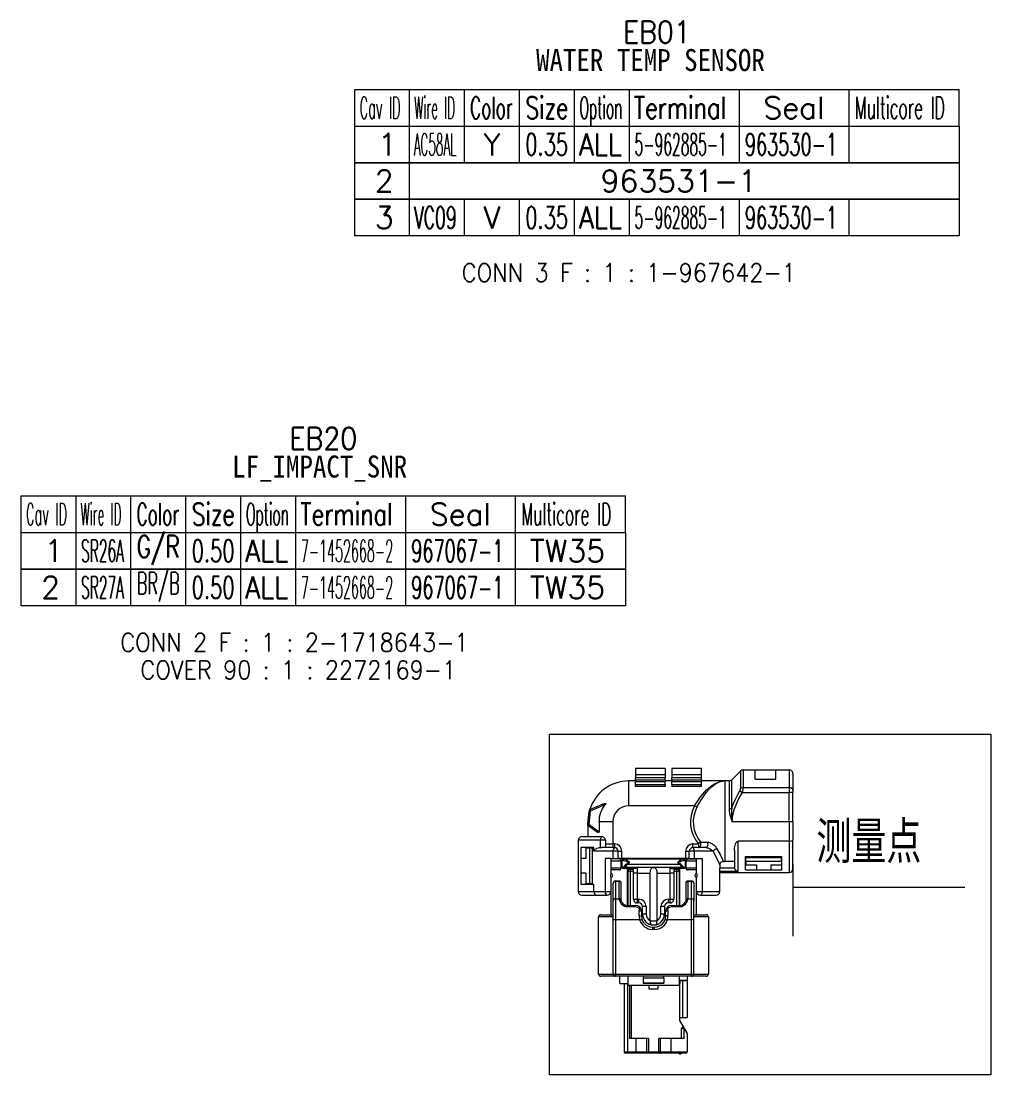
# Model space of a CAD drawing. Header units: inches. Extents: x 47316 to 59086, y 3141 to 11743.
# Drawn here: x 52468.3 to 52600.6, y 9884.2 to 10027.9 of the extents above; entities that cross this region are included whole.
import ezdxf

# ---------------------------------------------------------------- set-up
doc = ezdxf.new("R2010")
doc.units = ezdxf.units.IN
doc.header["$MEASUREMENT"] = 0
doc.styles.add('MtX_FangSong_GB2312', font='')
doc.styles.get("Standard").update_dxf_attribs({"font": ''})
doc.styles.get('MtX_FangSong_GB2312').set_extended_font_data('FangSong_GB2312')
doc.styles.get('Standard').set_extended_font_data('SimSun')

msp = doc.modelspace()

# ---------------------------------------------------------------- linework, layer by layer
at = {"color": 0, "linetype": 'Continuous', "lineweight": 15}
for p, q in [((52513.8, 10018.62), (52596.3, 10018.62)), ((52513.8, 10013.62), (52513.8, 10018.62)), ((52513.8, 10013.62), (52596.3, 10013.62)), ((52468.27, 9963.17), (52550.77, 9963.17)), ((52468.27, 9958.17), (52468.27, 9963.17)), ((52468.27, 9958.17), (52550.77, 9958.17))]:
    msp.add_line(p, q, dxfattribs=at)
at = {"color": 7, "linetype": 'Continuous', "lineweight": 15}
for p, q in [((52521.3, 10013.62), (52521.3, 10018.62)), ((52528.8, 10013.62), (52528.8, 10018.62)), ((52536.3, 10013.62), (52536.3, 10018.62)), ((52543.8, 10013.62), (52543.8, 10018.62)), ((52551.3, 10013.62), (52551.3, 10018.62)), ((52566.3, 10013.62), (52566.3, 10018.62)), ((52581.3, 10013.62), (52581.3, 10018.62)), ((52596.3, 10013.62), (52596.3, 10018.62)), ((52475.77, 9958.17), (52475.77, 9963.17)), ((52483.27, 9958.17), (52483.27, 9963.17)), ((52490.77, 9958.17), (52490.77, 9963.17)), ((52498.27, 9958.17), (52498.27, 9963.17)), ((52505.77, 9958.17), (52505.77, 9963.17)), ((52520.77, 9958.17), (52520.77, 9963.17)), ((52535.77, 9958.17), (52535.77, 9963.17)), ((52550.77, 9958.17), (52550.77, 9963.17))]:
    msp.add_line(p, q, dxfattribs=at)
at = {"color": 102, "linetype": 'Continuous', "lineweight": 15}
for p, q in [((52521.3, 10008.62), (52521.3, 10013.62)), ((52528.8, 10008.62), (52528.8, 10013.62)), ((52536.3, 10008.62), (52536.3, 10013.62)), ((52543.8, 10008.62), (52543.8, 10013.62)), ((52551.3, 10008.62), (52551.3, 10013.62)), ((52566.3, 10008.62), (52566.3, 10013.62)), ((52581.3, 10008.62), (52581.3, 10013.62)), ((52521.3, 10003.62), (52521.3, 10008.62)), ((52521.3, 9998.62), (52521.3, 10003.62)), ((52528.8, 9998.62), (52528.8, 10003.62)), ((52536.3, 9998.62), (52536.3, 10003.62)), ((52543.8, 9998.62), (52543.8, 10003.62)), ((52551.3, 9998.62), (52551.3, 10003.62)), ((52566.3, 9998.62), (52566.3, 10003.62)), ((52581.3, 9998.62), (52581.3, 10003.62)), ((52475.77, 9953.17), (52475.77, 9958.17)), ((52483.27, 9953.17), (52483.27, 9958.17)), ((52490.77, 9953.17), (52490.77, 9958.17)), ((52498.27, 9953.17), (52498.27, 9958.17)), ((52505.77, 9953.17), (52505.77, 9958.17)), ((52520.77, 9953.17), (52520.77, 9958.17)), ((52535.77, 9953.17), (52535.77, 9958.17)), ((52475.77, 9948.17), (52475.77, 9953.17)), ((52483.27, 9948.17), (52483.27, 9953.17)), ((52490.77, 9948.17), (52490.77, 9953.17)), ((52498.27, 9948.17), (52498.27, 9953.17)), ((52505.77, 9948.17), (52505.77, 9953.17)), ((52520.77, 9948.17), (52520.77, 9953.17)), ((52535.77, 9948.17), (52535.77, 9953.17))]:
    msp.add_line(p, q, dxfattribs=at)
at = {"color": 0, "lineweight": 15}
for p, q in [((52540.4, 9930.68), (52600.64, 9930.68)), ((52540.4, 9884.17), (52540.4, 9930.68)), ((52600.64, 9930.68), (52600.64, 9884.17)), ((52552.12, 9925.97), (52552.12, 9925.1)), ((52556.17, 9925.97), (52552.12, 9925.97)), ((52556.17, 9925.97), (52556.17, 9925.1)), ((52557.07, 9925.97), (52557.07, 9925.1)), ((52561.12, 9925.97), (52557.07, 9925.97)), ((52561.12, 9925.1), (52561.12, 9925.97)), ((52566.48, 9925.63), (52565.27, 9924.43)), ((52566.48, 9925.63), (52566.48, 9923.25)), ((52566.83, 9925.78), (52566.83, 9923.34)), ((52566.83, 9925.78), (52568.47, 9925.78)), ((52568.47, 9924.53), (52568.47, 9925.78)), ((52568.47, 9925.78), (52571.27, 9925.78)), ((52571.27, 9924.53), (52571.27, 9925.78)), ((52571.27, 9925.78), (52573.12, 9925.78)), ((52573.12, 9925.78), (52573.12, 9923.34)), ((52551.22, 9920.88), (52551.22, 9924.28)), ((52552.12, 9924.28), (52551.22, 9924.28)), ((52552.12, 9925.1), (52552.12, 9924.72)), ((52556.17, 9925.1), (52552.12, 9925.1)), ((52552.12, 9924.41), (52552.12, 9924.72)), ((52556.17, 9924.72), (52552.12, 9924.72)), ((52552.12, 9924.41), (52552.12, 9924.21)), ((52552.12, 9924.41), (52556.17, 9924.41)), ((52552.12, 9923.78), (52552.12, 9924.21)), ((52552.12, 9924.21), (52556.17, 9924.21)), ((52556.17, 9925.1), (52556.17, 9924.72)), ((52556.17, 9924.41), (52556.17, 9924.72)), ((52556.17, 9924.41), (52556.17, 9924.21)), ((52557.07, 9924.28), (52556.17, 9924.28)), ((52556.17, 9923.78), (52556.17, 9924.21)), ((52557.07, 9925.1), (52557.07, 9924.72)), ((52561.12, 9925.1), (52557.07, 9925.1)), ((52557.07, 9924.41), (52557.07, 9924.72)), ((52561.12, 9924.72), (52557.07, 9924.72)), ((52557.07, 9924.41), (52557.07, 9924.21)), ((52557.07, 9924.41), (52561.12, 9924.41)), ((52557.07, 9923.78), (52557.07, 9924.21)), ((52557.07, 9924.21), (52561.12, 9924.21)), ((52561.12, 9924.72), (52561.12, 9925.1)), ((52561.12, 9924.41), (52561.12, 9924.72)), ((52561.12, 9924.41), (52561.12, 9924.21)), ((52564.18, 9924.28), (52561.12, 9924.28)), ((52561.12, 9923.78), (52561.12, 9924.21)), ((52562.56, 9923.67), (52563.02, 9923.94)), ((52562.63, 9923.57), (52563.05, 9923.88)), ((52563.02, 9923.94), (52563.46, 9924.13)), ((52563.05, 9923.88), (52563.26, 9924)), ((52563.26, 9924), (52563.48, 9924.1)), ((52563.46, 9924.13), (52563.88, 9924.24)), ((52563.48, 9924.1), (52563.69, 9924.18)), ((52563.69, 9924.18), (52564.05, 9924.26)), ((52563.88, 9924.24), (52564.18, 9924.28)), ((52564.05, 9924.26), (52564.18, 9924.28)), ((52564.18, 9924.28), (52564.18, 9924.28)), ((52564.32, 9924.28), (52564.32, 9918.68)), ((52564.92, 9924.28), (52564.32, 9924.28)), ((52564.92, 9924.28), (52564.92, 9920.5)), ((52565.27, 9920.55), (52565.27, 9924.43)), ((52568.47, 9924.53), (52571.27, 9924.53)), ((52573.62, 9925.28), (52573.62, 9923.02)), ((52552.12, 9923.54), (52552.12, 9923.78)), ((52552.12, 9923.78), (52556.17, 9923.78)), ((52556.17, 9923.54), (52552.12, 9923.54)), ((52556.17, 9923.78), (52556.17, 9923.54)), ((52557.07, 9923.78), (52561.12, 9923.78)), ((52557.07, 9923.78), (52557.07, 9923.54)), ((52561.12, 9923.54), (52557.07, 9923.54)), ((52561.02, 9922.12), (52561.28, 9922.45)), ((52561.12, 9923.54), (52561.12, 9923.78)), ((52561.28, 9922.45), (52561.56, 9922.76)), ((52561.48, 9922.27), (52561.84, 9922.75)), ((52561.56, 9922.76), (52561.84, 9923.06)), ((52561.84, 9923.06), (52562.13, 9923.33)), ((52561.84, 9922.75), (52562.23, 9923.19)), ((52562.13, 9923.33), (52562.56, 9923.67)), ((52562.23, 9923.19), (52562.63, 9923.57)), ((52566.08, 9922.41), (52566.36, 9922.91)), ((52566.15, 9921.69), (52566.58, 9922.47)), ((52566.36, 9922.91), (52566.46, 9923.13)), ((52566.36, 9922.91), (52566.72, 9922.69)), ((52566.46, 9923.13), (52566.48, 9923.25)), ((52566.58, 9922.47), (52566.72, 9922.69)), ((52566.72, 9922.69), (52566.81, 9923.1)), ((52566.72, 9922.69), (52573.12, 9922.69)), ((52566.81, 9923.1), (52566.83, 9923.34)), ((52573.12, 9923.34), (52566.83, 9923.34)), ((52573.12, 9923.34), (52573.12, 9922.69)), ((52573.12, 9918.68), (52573.12, 9922.69)), ((52573.62, 9922.69), (52573.12, 9922.69)), ((52573.62, 9923.02), (52573.62, 9922.69)), ((52573.62, 9918.68), (52573.62, 9922.69)), ((52547.67, 9921.13), (52545.87, 9920.34)), ((52548.03, 9921.07), (52545.94, 9920.15)), ((52547.67, 9921.13), (52547.9, 9921.21)), ((52547.9, 9921.21), (52548.04, 9921.22)), ((52548.08, 9921.16), (52548.03, 9921.07)), ((52548.04, 9921.22), (52548.07, 9921.22)), ((52548.07, 9921.22), (52548.08, 9921.21)), ((52548.08, 9921.21), (52548.09, 9921.2)), ((52548.09, 9921.18), (52548.08, 9921.16)), ((52548.09, 9921.2), (52548.09, 9921.18)), ((52560.18, 9920.88), (52560.53, 9921.43)), ((52560.52, 9920.7), (52560.81, 9921.23)), ((52560.53, 9921.43), (52561.02, 9922.12)), ((52560.81, 9921.23), (52561.13, 9921.76)), ((52561.13, 9921.76), (52561.48, 9922.27)), ((52565.27, 9920.55), (52565.47, 9921.13)), ((52565.47, 9921.13), (52565.72, 9921.71)), ((52565.61, 9920.38), (52565.85, 9921.03)), ((52565.72, 9921.71), (52566.08, 9922.41)), ((52565.85, 9921.03), (52566.15, 9921.69)), ((52545.75, 9920.17), (52545.56, 9918.42)), ((52545.94, 9920.15), (52545.74, 9918.4)), ((52545.94, 9920.15), (52545.75, 9920.17)), ((52560.18, 9920.88), (52551.22, 9920.88)), ((52560.52, 9920.7), (52560.18, 9920.88)), ((52565.36, 9919.24), (52565.45, 9919.8)), ((52565.45, 9919.8), (52565.61, 9920.38)), ((52545.56, 9918.42), (52545.74, 9918.4)), ((52545.62, 9918.25), (52545.62, 9916.68)), ((52545.64, 9918.23), (52546.87, 9917.33)), ((52545.74, 9918.4), (52547.17, 9917.35)), ((52549.02, 9918.68), (52547.15, 9918.68)), ((52547.15, 9918.68), (52547.17, 9917.35)), ((52549.02, 9918.68), (52549.02, 9915.68)), ((52564.32, 9918.68), (52564.32, 9913.29)), ((52565.33, 9918.68), (52565.36, 9919.24)), ((52573.12, 9918.68), (52565.33, 9918.68)), ((52573.12, 9918.68), (52573.12, 9916.06)), ((52573.62, 9918.68), (52573.12, 9918.68)), ((52573.62, 9918.68), (52573.62, 9916.22)), ((52544.82, 9916.68), (52547.52, 9916.68)), ((52546.96, 9917.28), (52546.87, 9917.33)), ((52547.02, 9917.25), (52546.96, 9917.28)), ((52547.08, 9917.25), (52547.02, 9917.25)), ((52547.14, 9917.27), (52547.08, 9917.25)), ((52547.16, 9917.3), (52547.14, 9917.27)), ((52547.17, 9917.35), (52547.16, 9917.3)), ((52544.32, 9916.18), (52544.32, 9915.18)), ((52547.32, 9916.18), (52544.32, 9916.18)), ((52547.32, 9916.18), (52547.32, 9915.18)), ((52547.52, 9916.18), (52547.32, 9916.18)), ((52548.02, 9916.18), (52547.52, 9916.18)), ((52548.02, 9916.18), (52548.02, 9915.18)), ((52548.02, 9915.68), (52549.02, 9915.68)), ((52549.27, 9915.68), (52549.02, 9915.68)), ((52549.02, 9915.68), (52549.02, 9915.18)), ((52549.27, 9915.68), (52549.27, 9915.18)), ((52559.97, 9915.68), (52560.72, 9915.68)), ((52559.97, 9915.18), (52559.97, 9915.68)), ((52561.01, 9915.93), (52560.72, 9915.68)), ((52560.72, 9915.68), (52560.72, 9915.18)), ((52561.01, 9915.93), (52561.96, 9915.93)), ((52561.87, 9915.25), (52561.82, 9915.2)), ((52561.92, 9915.32), (52561.87, 9915.25)), ((52561.97, 9915.49), (52561.92, 9915.32)), ((52561.96, 9915.93), (52562.1, 9915.92)), ((52561.99, 9915.68), (52561.97, 9915.49)), ((52562.1, 9915.92), (52562.24, 9915.88)), ((52562.24, 9915.88), (52562.54, 9915.75)), ((52562.54, 9915.75), (52562.83, 9915.55)), ((52562.83, 9915.55), (52563.07, 9915.29)), ((52563.07, 9915.29), (52563.25, 9915.01)), ((52565.64, 9915.07), (52565.67, 9915.34)), ((52565.67, 9915.34), (52565.72, 9915.53)), ((52565.72, 9915.53), (52565.78, 9915.71)), ((52565.78, 9915.71), (52565.86, 9915.86)), ((52565.86, 9915.86), (52565.94, 9915.96)), ((52565.94, 9915.96), (52566.01, 9916.02)), ((52566.01, 9916.02), (52566.12, 9916.06)), ((52573.12, 9916.06), (52566.12, 9916.06)), ((52566.12, 9911.91), (52566.12, 9916.06)), ((52573.12, 9916.06), (52573.3, 9916.07)), ((52573.12, 9916.06), (52573.12, 9911.78)), ((52573.3, 9916.07), (52573.45, 9916.1)), ((52573.45, 9916.1), (52573.57, 9916.15)), ((52573.57, 9916.15), (52573.61, 9916.18)), ((52573.61, 9916.18), (52573.62, 9916.19)), ((52573.62, 9916.19), (52573.62, 9916.22)), ((52573.62, 9912.28), (52573.62, 9916.22)), ((52544.32, 9915.18), (52544.32, 9910.18)), ((52544.68, 9915.18), (52544.68, 9913.68)), ((52546.45, 9915.18), (52544.68, 9915.18)), ((52545.87, 9915.13), (52545.37, 9915.13)), ((52545.37, 9915.13), (52545.37, 9913.68)), ((52545.68, 9915.18), (52545.68, 9915.13)), ((52546.28, 9915.13), (52545.87, 9915.13)), ((52545.87, 9915.13), (52545.87, 9910.23)), ((52546.28, 9910.23), (52546.28, 9915.13)), ((52546.45, 9914.68), (52546.45, 9915.18)), ((52546.45, 9914.68), (52546.47, 9914.78)), ((52546.7, 9914.68), (52546.45, 9914.68)), ((52546.47, 9914.78), (52546.54, 9914.88)), ((52546.54, 9914.88), (52546.63, 9914.96)), ((52546.63, 9914.96), (52546.86, 9915.08)), ((52548.77, 9914.68), (52546.7, 9914.68)), ((52547.32, 9915.18), (52547.51, 9915.18)), ((52548.99, 9915.18), (52547.51, 9915.18)), ((52549.08, 9914.68), (52548.77, 9914.68)), ((52549.27, 9915.18), (52548.99, 9915.18)), ((52549.08, 9913.68), (52549.08, 9914.68)), ((52549.77, 9914.68), (52549.08, 9914.68)), ((52549.77, 9914.68), (52550.27, 9914.68)), ((52549.77, 9913.68), (52549.77, 9914.68)), ((52550.27, 9913.68), (52550.27, 9914.68)), ((52558.97, 9914.68), (52558.97, 9913.68)), ((52558.97, 9914.68), (52559.47, 9914.68)), ((52559.47, 9913.68), (52559.47, 9914.68)), ((52560.16, 9914.68), (52559.47, 9914.68)), ((52560.25, 9915.18), (52559.97, 9915.18)), ((52560.47, 9914.68), (52560.16, 9914.68)), ((52560.16, 9913.68), (52560.16, 9914.68)), ((52561.75, 9915.18), (52560.25, 9915.18)), ((52562.74, 9914.68), (52560.47, 9914.68)), ((52561.82, 9915.2), (52561.75, 9915.18)), ((52561.75, 9915.18), (52561.87, 9915.17)), ((52561.87, 9915.17), (52562, 9915.14)), ((52562, 9915.14), (52562.28, 9915.03)), ((52562.28, 9915.03), (52562.48, 9914.9)), ((52562.48, 9914.9), (52562.62, 9914.8)), ((52562.62, 9914.8), (52562.74, 9914.68)), ((52562.74, 9914.68), (52563.15, 9913.82)), ((52563.15, 9913.82), (52563.49, 9913.13)), ((52563.25, 9915.01), (52563.72, 9914.13)), ((52563.72, 9914.13), (52563.96, 9913.67)), ((52565.62, 9914.81), (52565.64, 9915.07)), ((52565.62, 9914.81), (52565.62, 9912.54)), ((52567.12, 9912.13), (52567.12, 9913.98)), ((52567.12, 9913.98), (52572.12, 9913.98)), ((52567.17, 9913.88), (52572.07, 9913.88)), ((52567.17, 9913.88), (52567.17, 9913.84)), ((52567.17, 9913.84), (52572.07, 9913.84)), ((52567.17, 9913.34), (52567.17, 9913.84)), ((52572.07, 9913.88), (52572.07, 9913.84)), ((52572.07, 9913.34), (52572.07, 9913.84)), ((52572.12, 9912.13), (52572.12, 9913.98)), ((52545.37, 9913.68), (52544.67, 9913.68)), ((52544.67, 9913.68), (52544.67, 9911.68)), ((52548.77, 9913.68), (52547.98, 9913.68)), ((52547.98, 9913.68), (52547.98, 9909.18)), ((52548.77, 9913.68), (52549.08, 9913.68)), ((52548.77, 9913.68), (52548.77, 9911.63)), ((52549.89, 9913.63), (52548.77, 9913.63)), ((52550.19, 9913.33), (52548.77, 9913.33)), ((52548.77, 9912.43), (52550.19, 9912.43)), ((52549.08, 9913.68), (52549.77, 9913.68)), ((52550.27, 9913.68), (52549.77, 9913.68)), ((52550.49, 9913.63), (52549.89, 9913.63)), ((52550.19, 9912.43), (52550.19, 9913.33)), ((52558.97, 9913.68), (52550.27, 9913.68)), ((52550.51, 9913.43), (52550.29, 9913.43)), ((52550.29, 9912.53), (52550.29, 9913.43)), ((52550.29, 9912.53), (52550.51, 9912.53)), ((52550.49, 9913.63), (52550.67, 9913.63)), ((52550.54, 9913.55), (52550.51, 9913.43)), ((52550.51, 9913.43), (52550.67, 9913.4)), ((52550.51, 9912.53), (52550.54, 9912.41)), ((52550.6, 9913.61), (52550.54, 9913.55)), ((52550.54, 9912.41), (52550.6, 9912.35)), ((52550.62, 9912.69), (52550.55, 9912.6)), ((52550.67, 9913.63), (52550.6, 9913.61)), ((52550.78, 9912.86), (52550.62, 9912.69)), ((52550.67, 9913.63), (52558.52, 9913.63)), ((52550.73, 9913.62), (52550.67, 9913.63)), ((52550.67, 9913.4), (52550.79, 9913.36)), ((52550.7, 9912.5), (52550.67, 9912.44)), ((52550.67, 9912.44), (52552.34, 9912.44)), ((52550.67, 9912.44), (52550.67, 9912.33)), ((52550.79, 9912.65), (52550.7, 9912.5)), ((52550.7, 9912.5), (52558.48, 9912.5)), ((52550.88, 9913.52), (52550.73, 9913.62)), ((52550.98, 9912.98), (52550.78, 9912.86)), ((52550.79, 9913.36), (52551.03, 9913.26)), ((52550.9, 9912.77), (52550.79, 9912.65)), ((52551.02, 9913.4), (52550.88, 9913.52)), ((52551.04, 9912.88), (52550.9, 9912.77)), ((52551.29, 9913.13), (52551.02, 9913.4)), ((52551.03, 9913.26), (52551.29, 9913.13)), ((52558.14, 9912.88), (52551.04, 9912.88)), ((52552.34, 9912.44), (52552.13, 9912.35)), ((52552.34, 9912.44), (52552.34, 9911.7)), ((52554.27, 9912.28), (52554.36, 9912.38)), ((52554.36, 9912.38), (52554.47, 9912.45)), ((52554.47, 9912.45), (52554.58, 9912.48)), ((52554.58, 9912.48), (52554.69, 9912.46)), ((52554.69, 9912.46), (52554.79, 9912.41)), ((52554.79, 9912.41), (52554.87, 9912.34)), ((52556.84, 9912.44), (52558.51, 9912.44)), ((52556.84, 9911.7), (52556.84, 9912.44)), ((52556.84, 9912.44), (52556.98, 9912.37)), ((52556.98, 9912.37), (52557.06, 9912.35)), ((52558.21, 9913.44), (52557.89, 9913.13)), ((52557.89, 9913.13), (52558.25, 9913.3)), ((52558.26, 9912.95), (52558.2, 9912.98)), ((52558.36, 9913.57), (52558.21, 9913.44)), ((52558.25, 9913.3), (52558.42, 9913.37)), ((52558.47, 9912.8), (52558.26, 9912.95)), ((52558.47, 9913.62), (52558.36, 9913.57)), ((52558.42, 9913.37), (52558.59, 9913.42)), ((52558.52, 9913.63), (52558.47, 9913.62)), ((52558.63, 9912.6), (52558.47, 9912.8)), ((52558.51, 9912.44), (52558.48, 9912.5)), ((52558.51, 9912.33), (52558.51, 9912.44)), ((52558.52, 9913.63), (52558.69, 9913.63)), ((52558.58, 9913.61), (52558.52, 9913.63)), ((52558.64, 9913.55), (52558.58, 9913.61)), ((52558.64, 9912.41), (52558.58, 9912.35)), ((52558.59, 9913.42), (52558.67, 9913.43)), ((52558.67, 9913.43), (52558.64, 9913.55)), ((52558.67, 9912.53), (52558.64, 9912.41)), ((52558.89, 9913.43), (52558.67, 9913.43)), ((52558.67, 9912.53), (52558.89, 9912.53)), ((52559.29, 9913.63), (52558.69, 9913.63)), ((52558.89, 9913.43), (52558.89, 9912.53)), ((52559.47, 9913.68), (52558.97, 9913.68)), ((52558.99, 9913.33), (52558.99, 9912.43)), ((52560.47, 9913.33), (52558.99, 9913.33)), ((52558.99, 9912.43), (52560.47, 9912.43)), ((52559.29, 9913.63), (52560.47, 9913.63)), ((52559.47, 9913.68), (52560.16, 9913.68)), ((52560.16, 9913.68), (52560.47, 9913.68)), ((52560.47, 9913.68), (52561.26, 9913.68)), ((52560.47, 9911.63), (52560.47, 9913.68)), ((52561.26, 9909.18), (52561.26, 9913.68)), ((52563.49, 9913.13), (52563.59, 9912.88)), ((52563.59, 9912.88), (52563.62, 9912.7)), ((52563.62, 9912.88), (52563.62, 9912.39)), ((52565.64, 9912.39), (52563.62, 9912.39)), ((52563.62, 9911.92), (52563.62, 9912.39)), ((52563.96, 9913.67), (52564.05, 9913.49)), ((52564.05, 9913.49), (52564.12, 9913.29)), ((52565.62, 9913.29), (52564.32, 9913.29)), ((52565.69, 9912.26), (52565.64, 9912.39)), ((52567.17, 9913.34), (52567.17, 9913.33)), ((52567.17, 9913.34), (52572.07, 9913.34)), ((52567.17, 9913.33), (52567.17, 9912.83)), ((52567.17, 9913.33), (52572.07, 9913.33)), ((52567.17, 9912.83), (52568.62, 9912.83)), ((52568.62, 9912.83), (52568.62, 9912.13)), ((52570.62, 9912.83), (52572.07, 9912.83)), ((52570.62, 9912.83), (52570.62, 9912.13)), ((52572.07, 9913.34), (52572.07, 9913.33)), ((52572.07, 9913.33), (52572.07, 9912.83)), ((52573.62, 9912.87), (52573.62, 9903.12)), ((52545.37, 9911.68), (52544.67, 9911.68)), ((52544.68, 9911.68), (52544.68, 9910.18)), ((52545.37, 9911.68), (52545.37, 9910.23)), ((52549.89, 9912.13), (52548.77, 9912.13)), ((52548.77, 9911.13), (52548.77, 9909.18)), ((52548.79, 9911.63), (52548.79, 9912.13)), ((52548.79, 9906.03), (52548.79, 9911.13)), ((52550.67, 9912.33), (52550.49, 9912.33)), ((52550.6, 9912.35), (52550.67, 9912.33)), ((52552.02, 9912.33), (52550.67, 9912.33)), ((52550.99, 9912.33), (52550.99, 9907.3)), ((52551.09, 9911.93), (52551.09, 9907.3)), ((52551.39, 9911.93), (52551.09, 9911.93)), ((52551.39, 9912.23), (52551.84, 9912.23)), ((52551.39, 9912.23), (52551.39, 9911.93)), ((52551.39, 9911.93), (52551.39, 9907.3)), ((52551.84, 9911.93), (52551.39, 9911.93)), ((52551.84, 9911.7), (52551.84, 9912.33)), ((52552.34, 9911.7), (52551.84, 9911.7)), ((52551.84, 9908.13), (52551.84, 9911.7)), ((52552.13, 9912.35), (52552.02, 9912.33)), ((52552.34, 9911.7), (52554.14, 9911.7)), ((52552.34, 9911.7), (52552.34, 9908.13)), ((52554.14, 9911.7), (52554.17, 9911.97)), ((52554.14, 9905.24), (52554.14, 9911.7)), ((52554.17, 9911.97), (52554.19, 9912.1)), ((52554.19, 9912.1), (52554.27, 9912.28)), ((52554.87, 9912.34), (52554.94, 9912.23)), ((52554.94, 9912.23), (52554.99, 9912.1)), ((52554.99, 9912.1), (52555.02, 9911.97)), ((52555.02, 9911.97), (52555.04, 9911.7)), ((52555.04, 9911.7), (52556.84, 9911.7)), ((52555.04, 9911.7), (52555.04, 9905.24)), ((52556.84, 9908.13), (52556.84, 9911.7)), ((52557.34, 9911.7), (52556.84, 9911.7)), ((52557.06, 9912.35), (52557.16, 9912.33)), ((52558.51, 9912.33), (52557.16, 9912.33)), ((52557.34, 9912.33), (52557.34, 9911.7)), ((52557.34, 9912.23), (52557.79, 9912.23)), ((52557.79, 9911.93), (52557.34, 9911.93)), ((52557.34, 9911.7), (52557.34, 9908.13)), ((52557.79, 9911.93), (52557.79, 9912.23)), ((52557.79, 9907.3), (52557.79, 9911.93)), ((52558.09, 9911.93), (52557.79, 9911.93)), ((52558.09, 9911.93), (52558.09, 9907.3)), ((52558.19, 9907.3), (52558.19, 9912.33)), ((52558.58, 9912.35), (52558.51, 9912.33)), ((52558.69, 9912.33), (52558.51, 9912.33)), ((52560.47, 9912.13), (52559.29, 9912.13)), ((52560.39, 9912.13), (52560.39, 9911.62)), ((52560.39, 9911.14), (52560.39, 9906.03)), ((52560.47, 9909.18), (52560.47, 9911.13)), ((52563.62, 9909.18), (52563.62, 9911.92)), ((52566.12, 9911.91), (52563.62, 9911.91)), ((52563.62, 9911.78), (52567.12, 9911.78)), ((52565.77, 9912.14), (52565.69, 9912.26)), ((52565.88, 9912.03), (52565.77, 9912.14)), ((52566, 9911.95), (52565.88, 9912.03)), ((52566.12, 9911.91), (52566, 9911.95)), ((52567.12, 9912.13), (52568.62, 9912.13)), ((52567.12, 9911.78), (52572.12, 9911.78)), ((52568.62, 9912.13), (52570.62, 9912.13)), ((52570.62, 9912.13), (52572.12, 9912.13)), ((52572.12, 9911.78), (52573.12, 9911.78)), ((52544.32, 9910.18), (52544.32, 9909.18)), ((52544.68, 9910.18), (52546.45, 9910.18)), ((52545.87, 9910.23), (52545.37, 9910.23)), ((52545.68, 9910.23), (52545.68, 9910.18)), ((52546.28, 9910.23), (52545.87, 9910.23)), ((52546.45, 9909.18), (52546.45, 9910.18)), ((52549.09, 9907.99), (52549.09, 9910.33)), ((52549.39, 9910.63), (52549.89, 9910.63)), ((52549.39, 9910.63), (52549.39, 9910.54)), ((52549.39, 9910.54), (52549.39, 9908.21)), ((52549.89, 9910.54), (52549.39, 9910.54)), ((52549.89, 9910.54), (52549.89, 9910.63)), ((52549.89, 9908.21), (52549.89, 9910.54)), ((52550.19, 9907.99), (52550.19, 9910.33)), ((52558.99, 9910.33), (52558.99, 9907.99)), ((52559.29, 9910.63), (52559.29, 9910.54)), ((52559.29, 9910.63), (52559.79, 9910.63)), ((52559.79, 9910.54), (52559.29, 9910.54)), ((52559.29, 9910.54), (52559.29, 9908.21)), ((52559.79, 9910.54), (52559.79, 9910.63)), ((52559.79, 9908.21), (52559.79, 9910.54)), ((52560.09, 9910.33), (52560.09, 9907.99)), ((52573.62, 9909.77), (52578.93, 9909.77)), ((52578.93, 9909.77), (52597.06, 9909.77)), ((52544.32, 9909.18), (52546.45, 9909.18)), ((52544.82, 9908.68), (52546.83, 9908.68)), ((52546.45, 9909.18), (52546.68, 9909.18)), ((52546.45, 9909.18), (52546.48, 9908.99)), ((52546.48, 9908.99), (52546.56, 9908.83)), ((52546.56, 9908.83), (52546.66, 9908.73)), ((52546.66, 9908.73), (52546.77, 9908.69)), ((52546.68, 9909.18), (52547.98, 9909.18)), ((52546.77, 9908.69), (52546.83, 9908.68)), ((52546.83, 9908.68), (52547.09, 9908.68)), ((52547.09, 9908.68), (52548.27, 9908.68)), ((52547.98, 9909.18), (52548.68, 9909.18)), ((52548.68, 9909.18), (52548.77, 9909.18)), ((52549.39, 9908.21), (52549.89, 9908.21)), ((52549.39, 9908.21), (52549.39, 9905.31)), ((52549.89, 9908.1), (52549.89, 9908.21)), ((52549.89, 9908.1), (52549.91, 9908.1)), ((52549.89, 9908.1), (52549.91, 9908.1)), ((52549.99, 9908.09), (52549.91, 9908.1)), ((52549.91, 9908.1), (52549.97, 9907.88)), ((52550.05, 9908.05), (52549.99, 9908.09)), ((52551.84, 9908.13), (52552.34, 9908.13)), ((52552.34, 9908.13), (52552.34, 9907.63)), ((52552.34, 9908.13), (52552.59, 9908.13)), ((52552.59, 9907.63), (52552.59, 9908.13)), ((52556.59, 9908.13), (52556.84, 9908.13)), ((52556.59, 9908.13), (52556.59, 9907.63)), ((52556.84, 9907.63), (52556.84, 9908.13)), ((52556.84, 9908.13), (52557.34, 9908.13)), ((52559.18, 9908.08), (52559.1, 9908.03)), ((52559.27, 9908.1), (52559.18, 9908.08)), ((52559.22, 9907.91), (52559.27, 9908.1)), ((52559.27, 9908.1), (52559.29, 9908.1)), ((52559.29, 9908.21), (52559.29, 9908.1)), ((52559.29, 9908.21), (52559.79, 9908.21)), ((52559.79, 9905.31), (52559.79, 9908.21)), ((52560.47, 9909.18), (52561.26, 9909.18)), ((52560.97, 9908.68), (52563.12, 9908.68)), ((52561.26, 9909.18), (52563.62, 9909.18)), ((52549.09, 9905.31), (52549.09, 9907.99)), ((52549.97, 9907.88), (52550.08, 9907.66)), ((52550.14, 9907.97), (52550.05, 9908.05)), ((52550.08, 9907.66), (52550.23, 9907.47)), ((52550.19, 9907.91), (52550.14, 9907.97)), ((52550.19, 9907.9), (52550.19, 9907.99)), ((52550.27, 9907.77), (52550.19, 9907.91)), ((52550.23, 9907.47), (52550.42, 9907.31)), ((52550.42, 9907.31), (52550.64, 9907.2)), ((52550.64, 9907.2), (52550.81, 9907.15)), ((52550.81, 9907.15), (52550.99, 9907.14)), ((52550.99, 9907.3), (52552.14, 9907.3)), ((52550.99, 9907.3), (52550.99, 9907.14)), ((52550.99, 9907.14), (52552.14, 9907.14)), ((52552.14, 9907.14), (52552.14, 9907.3)), ((52552.14, 9907.14), (52552.27, 9907.12)), ((52552.27, 9907.12), (52552.38, 9907.07)), ((52552.59, 9907.63), (52552.34, 9907.63)), ((52552.38, 9907.07), (52552.48, 9906.99)), ((52552.48, 9906.99), (52552.56, 9906.9)), ((52552.56, 9906.9), (52552.62, 9906.75)), ((52552.62, 9906.75), (52552.64, 9906.6)), ((52553.09, 9906.13), (52553.09, 9907.13)), ((52553.59, 9907.13), (52553.09, 9907.13)), ((52553.59, 9907.13), (52553.59, 9906.13)), ((52555.59, 9906.13), (52555.59, 9907.13)), ((52556.09, 9907.13), (52555.59, 9907.13)), ((52556.09, 9907.13), (52556.09, 9906.13)), ((52556.54, 9906.6), (52556.56, 9906.76)), ((52556.56, 9906.76), (52556.63, 9906.9)), ((52556.84, 9907.63), (52556.59, 9907.63)), ((52556.63, 9906.9), (52556.71, 9907)), ((52556.71, 9907), (52556.8, 9907.07)), ((52556.8, 9907.07), (52556.92, 9907.12)), ((52556.92, 9907.12), (52557.04, 9907.14)), ((52557.04, 9907.3), (52558.19, 9907.3)), ((52557.04, 9907.3), (52557.04, 9907.14)), ((52557.04, 9907.14), (52558.19, 9907.14)), ((52558.19, 9907.14), (52558.19, 9907.3)), ((52558.19, 9907.14), (52558.45, 9907.17)), ((52558.45, 9907.17), (52558.69, 9907.27)), ((52558.69, 9907.27), (52558.83, 9907.36)), ((52558.83, 9907.36), (52558.95, 9907.46)), ((52559.03, 9907.95), (52558.92, 9907.77)), ((52558.95, 9907.46), (52559.05, 9907.59)), ((52558.99, 9907.99), (52558.99, 9907.9)), ((52559.1, 9908.03), (52559.03, 9907.95)), ((52559.05, 9907.59), (52559.14, 9907.72)), ((52559.14, 9907.72), (52559.22, 9907.91)), ((52560.09, 9905.31), (52560.09, 9907.99)), ((52547.09, 9897.93), (52547.09, 9905.73)), ((52549.09, 9905.73), (52547.09, 9905.73)), ((52547.39, 9906.03), (52549.09, 9906.03)), ((52549.39, 9905.31), (52549.09, 9905.31)), ((52549.09, 9897.93), (52549.09, 9905.31)), ((52552.72, 9905.31), (52549.39, 9905.31)), ((52549.39, 9905.31), (52549.39, 9897.93)), ((52552.64, 9906.6), (52552.81, 9906.58)), ((52552.64, 9905.87), (52552.64, 9906.6)), ((52552.72, 9905.87), (52552.64, 9905.87)), ((52552.9, 9905.85), (52552.72, 9905.87)), ((52552.72, 9905.31), (52553.01, 9905.39)), ((52552.81, 9906.58), (52552.89, 9906.56)), ((52552.89, 9906.56), (52552.93, 9906.53)), ((52552.93, 9905.84), (52552.9, 9905.85)), ((52552.93, 9906.53), (52552.94, 9906.51)), ((52552.94, 9905.84), (52552.93, 9905.84)), ((52552.94, 9906.53), (52553.09, 9906.53)), ((52552.94, 9906.51), (52552.94, 9906.5)), ((52552.94, 9906.5), (52552.94, 9905.83)), ((52553.09, 9906.38), (52552.94, 9906.38)), ((52552.94, 9905.83), (52552.94, 9905.84)), ((52552.94, 9905.83), (52552.94, 9905.83)), ((52553.09, 9906.13), (52553.59, 9906.13)), ((52555.59, 9906.13), (52556.09, 9906.13)), ((52556.09, 9906.53), (52556.24, 9906.53)), ((52556.24, 9906.38), (52556.09, 9906.38)), ((52556.18, 9905.39), (52556.46, 9905.31)), ((52556.24, 9906.51), (52556.27, 9906.54)), ((52556.24, 9906.5), (52556.24, 9906.51)), ((52556.24, 9905.83), (52556.24, 9906.5)), ((52556.25, 9905.84), (52556.24, 9905.84)), ((52556.24, 9905.84), (52556.24, 9905.83)), ((52556.24, 9905.83), (52556.24, 9905.83)), ((52556.3, 9905.85), (52556.25, 9905.84)), ((52556.27, 9906.54), (52556.3, 9906.56)), ((52556.3, 9906.56), (52556.39, 9906.58)), ((52556.37, 9905.87), (52556.3, 9905.85)), ((52556.54, 9905.87), (52556.37, 9905.87)), ((52556.39, 9906.58), (52556.54, 9906.6)), ((52559.79, 9905.31), (52556.46, 9905.31)), ((52556.54, 9906.6), (52556.54, 9905.87)), ((52560.09, 9905.31), (52559.79, 9905.31)), ((52559.79, 9897.93), (52559.79, 9905.31)), ((52560.09, 9906.03), (52561.79, 9906.03)), ((52562.09, 9905.73), (52560.09, 9905.73)), ((52560.09, 9897.93), (52560.09, 9905.31)), ((52562.09, 9905.73), (52562.09, 9897.93)), ((52554.14, 9905.13), (52554.13, 9905.02)), ((52554.13, 9905.02), (52554.13, 9904.91)), ((52554.13, 9904.99), (52554.14, 9904.86)), ((52554.13, 9904.91), (52554.16, 9904.81)), ((52554.59, 9905.13), (52554.14, 9905.13)), ((52554.14, 9904.86), (52554.2, 9904.75)), ((52554.16, 9904.81), (52554.24, 9904.71)), ((52554.2, 9904.75), (52554.25, 9904.7)), ((52554.24, 9904.71), (52554.37, 9904.65)), ((52554.25, 9904.7), (52554.32, 9904.67)), ((52554.37, 9904.65), (52554.54, 9904.63)), ((52554.44, 9904.33), (52554.74, 9904.33)), ((52554.44, 9904.33), (52554.44, 9904.03)), ((52554.74, 9904.03), (52554.44, 9904.03)), ((52555.05, 9905.13), (52554.59, 9905.13)), ((52554.65, 9904.63), (52554.82, 9904.65)), ((52554.74, 9904.03), (52554.74, 9904.33)), ((52554.82, 9904.65), (52554.95, 9904.71)), ((52554.86, 9904.67), (52554.93, 9904.7)), ((52554.93, 9904.7), (52554.99, 9904.75)), ((52554.95, 9904.71), (52555.01, 9904.79)), ((52554.99, 9904.75), (52555.04, 9904.86)), ((52555.01, 9904.79), (52555.05, 9904.89)), ((52555.04, 9904.86), (52555.06, 9904.99)), ((52555.06, 9905.01), (52555.05, 9905.13)), ((52555.05, 9904.89), (52555.06, 9905.01)), ((52547.09, 9897.93), (52549.09, 9897.93)), ((52549.39, 9897.63), (52547.39, 9897.63)), ((52549.09, 9897.93), (52549.39, 9897.93)), ((52549.39, 9897.93), (52559.79, 9897.93)), ((52549.39, 9897.93), (52549.39, 9897.63)), ((52559.79, 9897.63), (52549.39, 9897.63)), ((52549.99, 9896.63), (52549.99, 9897.63)), ((52549.99, 9896.63), (52551.09, 9896.63)), ((52550.59, 9896.63), (52550.59, 9887.33)), ((52551.09, 9897.63), (52551.09, 9896.43)), ((52551.09, 9887.33), (52551.09, 9896.63)), ((52553.19, 9897.62), (52553.19, 9897.37)), ((52553.19, 9897.37), (52553.19, 9896.73)), ((52555.99, 9897.37), (52553.19, 9897.37)), ((52553.19, 9896.73), (52555.99, 9896.73)), ((52553.19, 9896.73), (52553.19, 9896.63)), ((52555.99, 9896.63), (52553.19, 9896.63)), ((52555.99, 9897.37), (52555.99, 9897.63)), ((52555.99, 9897.37), (52555.99, 9896.73)), ((52555.99, 9896.63), (52555.99, 9896.73)), ((52558.09, 9897.63), (52558.09, 9896.43)), ((52558.1, 9896.63), (52558.19, 9896.63)), ((52558.11, 9897.68), (52559.91, 9897.68)), ((52558.19, 9897.08), (52558.19, 9896.63)), ((52558.19, 9897.08), (52559.19, 9897.08)), ((52558.53, 9897.03), (52558.19, 9897.03)), ((52558.19, 9892.03), (52558.19, 9896.63)), ((52559.19, 9897.03), (52558.53, 9897.03)), ((52558.53, 9897.03), (52558.53, 9892.03)), ((52559.19, 9897.63), (52559.19, 9897.08)), ((52559.19, 9897.03), (52559.19, 9892.03)), ((52559.79, 9897.93), (52560.09, 9897.93)), ((52559.79, 9897.63), (52559.79, 9897.93)), ((52561.79, 9897.63), (52559.79, 9897.63)), ((52560.09, 9897.93), (52562.09, 9897.93)), ((52551.09, 9896.43), (52558.09, 9896.43)), ((52551.31, 9896.43), (52551.31, 9889.13)), ((52551.59, 9889.13), (52551.59, 9896.43)), ((52553.99, 9895.88), (52553.99, 9896.43)), ((52555.19, 9895.88), (52553.99, 9895.88)), ((52555.19, 9896.43), (52555.19, 9895.88)), ((52558.19, 9891.58), (52558.19, 9892.03)), ((52558.19, 9892.03), (52558.53, 9892.03)), ((52558.76, 9890.59), (52558.19, 9891.58)), ((52558.53, 9892.03), (52559.19, 9892.03)), ((52558.39, 9889.13), (52558.39, 9890.49)), ((52558.75, 9890.49), (52558.39, 9890.49)), ((52558.75, 9890.49), (52559.19, 9889.8)), ((52558.75, 9889.13), (52558.75, 9890.49)), ((52559.16, 9889.9), (52558.76, 9890.59)), ((52559.19, 9889.8), (52559.19, 9887.33)), ((52552.19, 9889.13), (52551.31, 9889.13)), ((52553.69, 9889.13), (52552.19, 9889.13)), ((52552.19, 9889.13), (52552.19, 9887.33)), ((52553.69, 9887.33), (52553.69, 9889.13)), ((52553.89, 9889.13), (52553.69, 9889.13)), ((52553.89, 9889.13), (52553.89, 9887.33)), ((52555.29, 9887.33), (52555.29, 9889.13)), ((52555.49, 9889.13), (52555.29, 9889.13)), ((52555.49, 9889.13), (52555.49, 9887.33)), ((52556.99, 9889.13), (52555.49, 9889.13)), ((52556.99, 9887.33), (52556.99, 9889.13)), ((52558.75, 9889.13), (52556.99, 9889.13)), ((52550.59, 9887.33), (52551.09, 9887.33)), ((52551.19, 9887.13), (52550.79, 9887.13)), ((52551.1, 9887.24), (52551.09, 9887.33)), ((52551.09, 9887.33), (52552.19, 9887.33)), ((52551.13, 9887.18), (52551.1, 9887.24)), ((52551.15, 9887.15), (52551.13, 9887.18)), ((52551.18, 9887.13), (52551.15, 9887.15)), ((52551.19, 9887.13), (52551.18, 9887.13)), ((52552.19, 9887.13), (52551.19, 9887.13)), ((52552.19, 9887.33), (52552.19, 9887.13)), ((52552.19, 9887.33), (52553.69, 9887.33)), ((52553.69, 9887.13), (52552.19, 9887.13)), ((52553.69, 9887.13), (52553.69, 9887.33)), ((52553.69, 9887.33), (52553.89, 9887.33)), ((52555.49, 9887.13), (52553.69, 9887.13)), ((52553.89, 9887.33), (52555.29, 9887.33)), ((52555.29, 9887.33), (52555.49, 9887.33)), ((52555.49, 9887.33), (52555.49, 9887.13)), ((52555.49, 9887.33), (52556.99, 9887.33)), ((52556.99, 9887.13), (52555.49, 9887.13)), ((52556.99, 9887.33), (52559.19, 9887.33)), ((52556.99, 9887.13), (52556.99, 9887.33)), ((52558.99, 9887.13), (52556.99, 9887.13)), ((52558.09, 9887.03), (52558.09, 9887.13)), ((52558.09, 9887.03), (52558.22, 9887.03)), ((52558.22, 9887.03), (52558.22, 9887.13)), ((52558.22, 9887.03), (52558.34, 9887.03)), ((52558.34, 9887.03), (52558.34, 9887.13)), ((52600.64, 9884.17), (52540.4, 9884.17))]:
    msp.add_line(p, q, dxfattribs=at)
at = {"color": 0, "linetype": 'Continuous', "lineweight": 15}
for points in [[(52513.8, 10008.62), (52513.8, 10013.62), (52596.3, 10013.62), (52596.3, 10008.62)], [(52513.8, 10003.62), (52513.8, 10008.62), (52596.3, 10008.62), (52596.3, 10003.62)], [(52513.8, 9998.62), (52513.8, 10003.62), (52596.3, 10003.62), (52596.3, 9998.62)], [(52468.27, 9953.17), (52468.27, 9958.17), (52550.77, 9958.17), (52550.77, 9953.17)], [(52468.27, 9948.17), (52468.27, 9953.17), (52550.77, 9953.17), (52550.77, 9948.17)]]:
    msp.add_lwpolyline(points, close=True, dxfattribs=at)
at = {"color": 0, "lineweight": 15}
for centre, radius, start, end in [((52566.83, 9925.28), 0.5, 90, 135), ((52573.12, 9925.28), 0.5, 360, 90), ((52551.22, 9918.68), 5.6, 90, 162.8058), ((52564.32, 9918.68), 5.6, 90, 91.472), ((52564.92, 9924.78), 0.5, 270, 315), ((52550.67, 9918.74), 3.53, 138.6588, 181.0097), ((52545.95, 9920.15), 0.2, 113.7, 173.7), ((52551.22, 9918.68), 2.2, 90, 180), ((52564.32, 9918.68), 4.69, 152.0279, 219.7621), ((52564.32, 9918.68), 4.31, 152.0279, 219.7621), ((52569.19, 9920.55), 4.28, 180.6474, 197.9743), ((52570.54, 9919.8), 5.32, 171.8911, 185.7436), ((52545.76, 9918.39), 0.2, 173.7, 233.7), ((52570.17, 9920.82), 5.29, 197.5121, 203.864), ((52570.98, 9919.83), 5.76, 185.5946, 191.4708), ((52547.52, 9916.18), 0.5, 360, 90), ((52549.27, 9914.68), 1, 360, 90), ((52559.97, 9914.68), 1, 90, 180), ((52561.05, 9915.69), 0.944, 359.6607, 14.7544), ((52547.49, 9913.23), 1.95, 89.1412, 108.8624), ((52549.27, 9914.68), 0.5, 360, 90), ((52559.97, 9914.68), 0.5, 90, 180), ((52549.89, 9913.33), 0.3, 0, 90), ((52549.89, 9912.43), 0.3, 270, 0), ((52550.49, 9913.43), 0.2, 90, 180), ((52550.49, 9912.53), 0.2, 180, 270), ((52551.22, 9912.16), 0.797, 146.526, 152.4735), ((52550.78, 9912.82), 0.393, 226.3751, 252.9902), ((52550.84, 9912.87), 0.395, 223.0022, 249.0445), ((52545.67, 9924.44), 12.63, 294.8539, 296.4285), ((52551.59, 9913.3), 0.691, 207.1151, 216.9141), ((52544.06, 9920.11), 10.05, 314.0029, 316.0198), ((52563.51, 9924.44), 12.63, 243.5715, 245.1461), ((52565.12, 9920.1), 10.04, 223.9888, 226.008), ((52557.59, 9913.3), 0.691, 323.0862, 332.8844), ((52558.34, 9912.87), 0.395, 290.9559, 317.0001), ((52558.4, 9912.82), 0.393, 287.0098, 313.6249), ((52557.96, 9912.16), 0.797, 27.5282, 33.4757), ((52558.69, 9913.43), 0.2, 360, 90), ((52558.69, 9912.53), 0.2, 270, 360), ((52559.29, 9913.33), 0.3, 90, 180), ((52559.29, 9912.43), 0.3, 180, 270), ((52564.11, 9912.8), 0.493, 88.4798, 169.8256), ((52566.18, 9912.54), 0.558, 179.9816, 195.021), ((52549.27, 9911.37), 0.559, 152.5837, 179.1945), ((52549.27, 9911.39), 0.559, 180.8015, 207.4191), ((52548.77, 9911.38), 0.25, 270, 90), ((52551.39, 9911.93), 0.3, 90, 180), ((52557.79, 9911.93), 0.3, 360, 90), ((52560.47, 9911.38), 0.25, 90, 270), ((52559.98, 9911.37), 0.559, 0.8015, 27.4193), ((52559.98, 9911.39), 0.559, 332.5838, 359.1943), ((52573.12, 9912.28), 0.5, 270, 360), ((52549.39, 9910.33), 0.3, 90, 180), ((52549.89, 9910.33), 0.3, 360, 90), ((52559.29, 9910.33), 0.3, 90, 180), ((52559.79, 9910.33), 0.3, 360, 90), ((52544.82, 9909.18), 0.5, 180, 270), ((52548.27, 9909.18), 0.5, 270, 360), ((52552.34, 9908.13), 0.5, 180, 270), ((52552.59, 9907.13), 1, 0.0688, 89.9279), ((52556.59, 9907.13), 1, 90.0721, 179.9312), ((52556.84, 9908.13), 0.5, 270, 360), ((52560.97, 9909.18), 0.5, 180, 270), ((52563.12, 9909.18), 0.5, 270, 360), ((52550.99, 9908.1), 0.8, 204.8493, 270), ((52552.14, 9906.5), 0.8, 360, 90), ((52552.59, 9907.13), 0.5, 360, 90), ((52556.59, 9907.13), 0.5, 90, 180), ((52557.04, 9906.5), 0.8, 90, 180), ((52558.19, 9908.1), 0.8, 270, 335.1507), ((52547.39, 9905.73), 0.3, 90, 180), ((52554.73, 9905.87), 2.09, 179.9819, 195.715), ((52554.44, 9905.83), 1.8, 196.9422, 269.9839), ((52554.44, 9905.83), 1.5, 180, 270), ((52554.59, 9906.13), 1.5, 180, 360), ((52554.6, 9906.13), 1.01, 180.1964, 243.2386), ((52553.51, 9905.24), 0.629, 350.7659, 0.1525), ((52554.74, 9905.83), 1.5, 270, 360), ((52554.74, 9905.83), 1.8, 270.0161, 343.0578), ((52554.59, 9906.13), 1.01, 296.7614, 359.8036), ((52555.67, 9905.24), 0.629, 179.8475, 189.2341), ((52554.46, 9905.87), 2.09, 344.285, 0.0181), ((52561.79, 9905.73), 0.3, 360, 90), ((52554.49, 9905.14), 0.504, 250.2485, 264.2668), ((52554.59, 9906.13), 1.5, 264.284, 275.7145), ((52554.69, 9905.14), 0.504, 275.7337, 289.7517), ((52547.39, 9897.93), 0.3, 180, 270), ((52549.39, 9897.93), 0.3, 180, 270), ((52559.79, 9897.93), 0.3, 270, 360), ((52561.79, 9897.93), 0.3, 270, 360), ((52558.59, 9890.49), 0.2, 30.0217, 179.9783), ((52558.99, 9889.8), 0.2, 360, 30), ((52550.79, 9887.33), 0.2, 180, 270), ((52553.69, 9887.33), 0.2, 270, 360), ((52553.7, 9887.32), 0.192, 289.5062, 329.8835), ((52555.49, 9887.33), 0.2, 180, 270), ((52555.49, 9887.32), 0.192, 210.0762, 250.5238), ((52558.99, 9887.33), 0.2, 270, 360)]:
    msp.add_arc(centre, radius, start, end, dxfattribs=at)
for centre, major_axis, ratio, start_param, end_param in [((52566.83, 9923.02), (0.5, 0), 0.656762, 1.570795, 2.356194), ((52573.12, 9923.02), (0.5, 0), 0.656762, 0, 1.570795), ((52545.95, 9920.15), (-0.08, 0.183), 0.07555, 0, 1.527205), ((52564.92, 9920.66), (0.5, 0), 0.325073, 4.712388, 5.497786), ((52545.76, 9918.39), (0.118, 0.161), 0.07555, 1.614388, 3.141593), ((52544.82, 9916.18), (0, -0.5), 0.999997, 3.141575, 4.712371), ((52547.52, 9916.18), (0, -0.5), 0.399999, 3.141593, 4.712389), ((52560.72, 9915.68), (0, -0.5), 0.678844, 0, 2.084956), ((52549.27, 9914.68), (0, -0.5), 0.3822, 3.141593, 4.712389), ((52559.97, 9914.68), (0, -0.5), 0.382202, 1.570796, 3.141593), ((52563.16, 9914.68), (0.448, 0.221), 0.567551, 1.090995, 2.426028), ((52557.89, 9911.57), (0, 1.38), 0.577429, 5.45496, 5.964657), ((52564.32, 9918.68), (5.6, 0), 0.963411, 4.676579, 4.712392), ((52549.39, 9910.33), (0.3, 0), 0.707107, 1.570795, 3.141593), ((52549.89, 9910.33), (0.3, 0), 0.707107, 0, 1.570795), ((52559.29, 9910.33), (0.3, 0), 0.707107, 1.570795, 3.141593), ((52559.79, 9910.33), (0.3, 0), 0.707107, 0, 1.570795), ((52548.27, 9909.18), (0, -0.5), 0.578431, 4.712389, 6.283185), ((52549.39, 9907.99), (-0.3, 0), 0.707107, 4.712388, 6.283185), ((52549.89, 9907.99), (-0.3, 0), 0.707107, 3.141593, 4.712388), ((52559.29, 9907.99), (-0.3, 0), 0.707107, 4.712388, 6.283185), ((52559.79, 9907.99), (-0.3, 0), 0.707107, 3.141593, 4.712388), ((52560.97, 9909.18), (0, 0.5), 0.578432, 3.141593, 4.712389), ((52558.59, 9890.49), (0.173, 0.1), 0.554702, 5.477784, 6.283188)]:
    msp.add_ellipse(centre, major_axis=major_axis, ratio=ratio, start_param=start_param, end_param=end_param, dxfattribs=at)

# ---------------------------------------------------------------- texts
at = {"lineweight": 15, "style": 'MtX_FangSong_GB2312', "width": 0.7}
msp.add_text('测量点', height=5, dxfattribs=at).set_placement((52576.82, 9913.61))
at = {"color": 6, "linetype": 'Continuous', "lineweight": 20, "char_height": 3, "attachment_point": 1}
for s, insert, width in [('\\Fromans.shx;\\W0.9000000000;\\T1.0000000000;\\o\\lEB01', (52550.42, 10027.94), 10.2857), ('\\f黑体|b0|i0|c1|p0;\\W0.9000000000;\\T1.0000000000;\\o\\lWATER TEMP SENSOR', (52538.56, 10024.12), 33.0067), ('\\Fromans.shx;\\W0.9000000000;\\T1.0000000000;\\o\\lEB20', (52504.89, 9972.49), 10.2857), ('\\f黑体|b0|i0|c1|p0;\\W0.9000000000;\\T1.0000000000;\\o\\lLF_IMPACT_SNR', (52497.08, 9968.67), 25.2404)]:
    msp.add_mtext(s, dxfattribs=dict(at, insert=insert, width=width))
at = {"color": 7, "linetype": 'Continuous', "lineweight": 15, "char_height": 3, "attachment_point": 1}
for s, insert, width in [('\\Fromans.shx;\\W0.4292452830;\\T1.0000000000;\\o\\lCav ID', (52514.48, 10017.62), 6.5), ('\\Fromans.shx;\\W0.4026548673;\\T1.0000000000;\\o\\lWire ID', (52521.91, 10017.62), 6.5), ('\\Fromans.shx;\\W0.5687500000;\\T1.0000000000;\\o\\lColor', (52529.54, 10017.62), 6.5), ('\\Fromans.shx;\\W0.7222222222;\\T1.0000000000;\\o\\lSize', (52537.11, 10017.62), 6.5), ('\\Fromans.shx;\\W0.4595959596;\\T1.0000000000;\\o\\lOption', (52544.49, 10017.62), 6.5), ('\\Fromans.shx;\\W0.7480916031;\\T1.0000000000;\\o\\lTerminal', (52551.9, 10017.62), 14), ('\\Fromans.shx;\\W1.0000000000;\\T1.0000000000;\\o\\lSeal', (52569.58, 10017.62), 9.2857), ('\\Fromans.shx;\\W0.5185185185;\\T1.0000000000;\\o\\lMulticore ID', (52582.09, 10017.62), 14), ('\\Fromans.shx;\\W1.0000000000;\\T1.0000000000;\\o\\l1', (52516.98, 10012.62), 2.8571), ('\\Fromans.shx;\\W1.0000000000;\\T1.0000000000;\\o\\l2', (52516.55, 10007.62), 2.8571), ('\\Fromans.shx;\\W1.0000000000;\\T1.0000000000;\\o\\l3', (52516.55, 10002.62), 2.8571), ('\\Fromans.shx;\\W0.4292452830;\\T1.0000000000;\\o\\lCav ID', (52468.95, 9962.17), 6.5), ('\\Fromans.shx;\\W0.4026548673;\\T1.0000000000;\\o\\lWire ID', (52476.38, 9962.17), 6.5), ('\\Fromans.shx;\\W0.5687500000;\\T1.0000000000;\\o\\lColor', (52484.01, 9962.17), 6.5), ('\\Fromans.shx;\\W0.7222222222;\\T1.0000000000;\\o\\lSize', (52491.58, 9962.17), 6.5), ('\\Fromans.shx;\\W0.4595959596;\\T1.0000000000;\\o\\lOption', (52498.97, 9962.17), 6.5), ('\\Fromans.shx;\\W0.7480916031;\\T1.0000000000;\\o\\lTerminal', (52506.38, 9962.17), 14), ('\\Fromans.shx;\\W1.0000000000;\\T1.0000000000;\\o\\lSeal', (52524.06, 9962.17), 9.2857), ('\\Fromans.shx;\\W0.5185185185;\\T1.0000000000;\\o\\lMulticore ID', (52536.57, 9962.17), 14), ('\\Fromans.shx;\\W1.0000000000;\\T1.0000000000;\\o\\l1', (52471.45, 9957.17), 2.8571), ('\\Fromans.shx;\\W1.0000000000;\\T1.0000000000;\\o\\l2', (52471.02, 9952.17), 2.8571)]:
    msp.add_mtext(s, dxfattribs=dict(at, insert=insert, width=width))
at = {"color": 21, "linetype": 'Continuous', "lineweight": 15, "char_height": 3, "attachment_point": 1}
for s, insert, width in [('\\Fromans.shx;\\W0.3991228070;\\T1.0000000000;\\o\\lAC58AL', (52521.85, 10012.62), 6.5), ('\\Fromans.shx;\\W0.6500000000;\\T1.0000000000;\\o\\l0.35', (52537.08, 10012.62), 6.5), ('\\Fromans.shx;\\W0.4622641509;\\T1.0000000000;\\o\\l5-962885-1', (52552, 10012.62), 14), ('\\Fromans.shx;\\W1.0000000000;\\T1.0000000000;\\o\\l963531-1', (52547.37, 10007.62), 23.7143), ('\\Fromans.shx;\\W0.5759493671;\\T1.0000000000;\\o\\lVC09', (52521.88, 10002.62), 6.5), ('\\Fromans.shx;\\W0.6500000000;\\T1.0000000000;\\o\\l0.35', (52537.08, 10002.62), 6.5), ('\\Fromans.shx;\\W0.4622641509;\\T1.0000000000;\\o\\l5-962885-1', (52552, 10002.62), 14), ('\\Fromans.shx;\\W0.4595959596;\\T1.0000000000;\\o\\lSR26A', (52476.47, 9957.17), 6.5), ('\\Fromans.shx;\\W0.6500000000;\\T1.0000000000;\\o\\l0.50', (52491.55, 9957.17), 6.5), ('\\Fromans.shx;\\W0.4224137931;\\T1.0000000000;\\o\\l7-1452668-2', (52506.45, 9957.17), 14), ('\\Fromans.shx;\\W1.0000000000;\\T1.0000000000;\\o\\lTW35', (52537.7, 9957.17), 11.4286), ('\\Fromans.shx;\\W0.4595959596;\\T1.0000000000;\\o\\lSR27A', (52476.47, 9952.17), 6.5), ('\\Fromans.shx;\\W0.6500000000;\\T1.0000000000;\\o\\l0.50', (52491.55, 9952.17), 6.5), ('\\Fromans.shx;\\W0.4224137931;\\T1.0000000000;\\o\\l7-1452668-2', (52506.45, 9952.17), 14), ('\\Fromans.shx;\\W1.0000000000;\\T1.0000000000;\\o\\lTW35', (52537.7, 9952.17), 11.4286)]:
    msp.add_mtext(s, dxfattribs=dict(at, insert=insert, width=width))
at = {"color": 140, "linetype": 'Continuous', "lineweight": 15, "char_height": 3, "attachment_point": 1}
for s, insert, width in [('\\Fromans.shx;\\W1.0000000000;\\T1.0000000000;\\o\\lY', (52531.4, 10012.62), 2.5714), ('\\Fromans.shx;\\W0.8750000000;\\T1.0000000000;\\o\\lALL', (52544.42, 10012.62), 6.5), ('\\Fromans.shx;\\W0.5903614458;\\T1.0000000000;\\o\\l963530-1', (52567.05, 10012.62), 14), ('\\Fromans.shx;\\W1.0000000000;\\T1.0000000000;\\o\\lV', (52531.4, 10002.62), 2.5714), ('\\Fromans.shx;\\W0.8750000000;\\T1.0000000000;\\o\\lALL', (52544.42, 10002.62), 6.5), ('\\Fromans.shx;\\W0.5903614458;\\T1.0000000000;\\o\\l963530-1', (52567.05, 10002.62), 14), ('\\Fromans.shx;\\W0.7109375000;\\T1.0000000000;\\o\\lG/R', (52484.07, 9957.74), 6.5), ('\\Fromans.shx;\\W0.8750000000;\\T1.0000000000;\\o\\lALL', (52498.89, 9957.17), 6.5), ('\\Fromans.shx;\\W0.5903614458;\\T1.0000000000;\\o\\l967067-1', (52521.52, 9957.17), 14), ('\\Fromans.shx;\\W0.5352941176;\\T1.0000000000;\\o\\lBR/B', (52484.08, 9952.74), 6.5), ('\\Fromans.shx;\\W0.8750000000;\\T1.0000000000;\\o\\lALL', (52498.89, 9952.17), 6.5), ('\\Fromans.shx;\\W0.5903614458;\\T1.0000000000;\\o\\l967067-1', (52521.52, 9952.17), 14)]:
    msp.add_mtext(s, dxfattribs=dict(at, insert=insert, width=width))
at = {"color": 42, "linetype": 'Continuous', "lineweight": 15, "char_height": 2.5, "attachment_point": 1}
for s, insert, width in [('\\Fromans.shx;\\W0.9000000000;\\T1.0000000000;\\o\\lCONN 3 F : 1 : 1-967642-1', (52528.42, 9994.87), 53.8929), ('\\Fromans.shx;\\W0.9000000000;\\T1.0000000000;\\o\\lCONN 2 F : 1 : 2-1718643-1', (52481.82, 9944.42), 56.0357), ('\\Fromans.shx;\\W0.9000000000;\\T1.0000000000;\\o\\lCOVER 90 : 1 : 2272169-1', (52484.56, 9940.67), 50.5714)]:
    msp.add_mtext(s, dxfattribs=dict(at, insert=insert, width=width))

doc.saveas('drawing.dxf')
